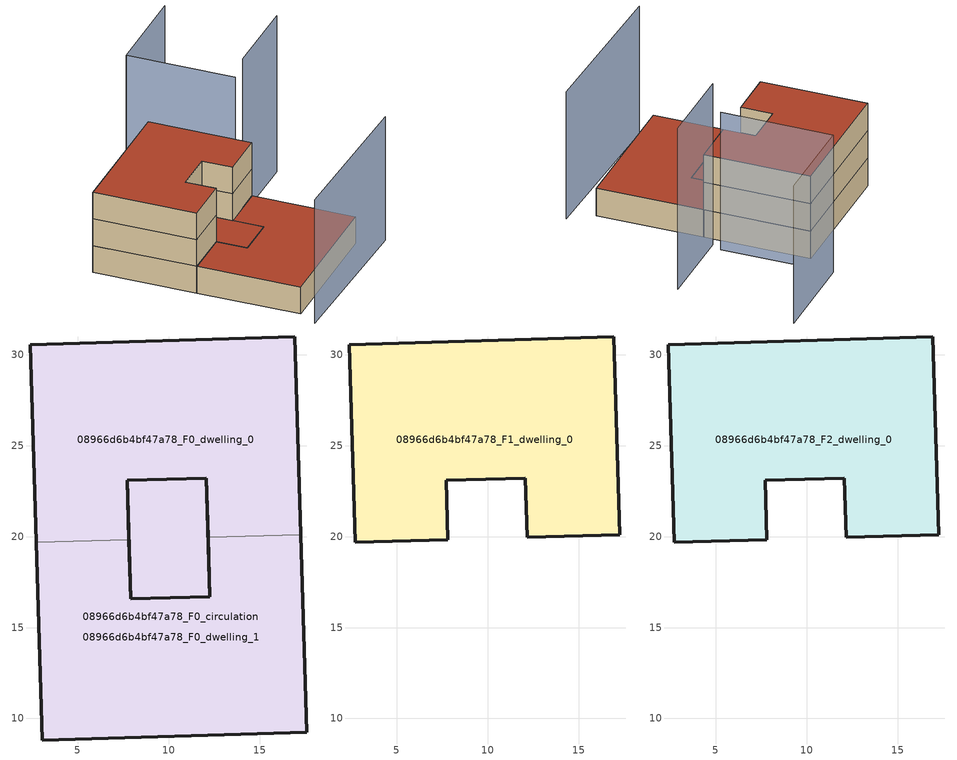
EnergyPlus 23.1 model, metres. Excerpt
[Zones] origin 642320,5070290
08966d6b4bf47a78_F0_dwelling_0
 floor ground (EU_floor_Construction): 16.95,30.97 17.27,20.11 12.18,19.96 12.08,23.22 7.72,23.09 7.82,19.83 2.73,19.68 2.4,30.53 z0; 12.08,23.22 12.28,16.7 7.91,16.57 7.82,19.83 7.72,23.09 z0
 wall outside (EU_wall_Construction): 7.82,19.83 7.72,23.09 12.08,23.22 12.18,19.96 / 17.27,20.11 16.95,30.97 2.4,30.53 2.73,19.68 z0:3
 wall to 08966d6b4bf47a78_F0_dwelling_1 (EU_wall_Construction): 2.73,19.68 7.82,19.83 / 12.18,19.96 17.27,20.11 z0:3
 roof outside (EU_floor_Construction): 12.28,16.7 12.08,23.22 7.72,23.09 7.82,19.83 7.91,16.57 z3
08966d6b4bf47a78_F0_dwelling_1
 floor ground (EU_floor_Construction): 17.27,20.11 17.59,9.25 3.05,8.82 2.73,19.68 7.82,19.83 7.91,16.57 12.28,16.7 12.18,19.96 z0; 12.08,23.22 12.28,16.7 7.91,16.57 7.82,19.83 7.72,23.09 z0
 wall outside (EU_wall_Construction): 12.18,19.96 12.28,16.7 7.91,16.57 7.82,19.83 / 2.73,19.68 3.05,8.82 17.59,9.25 17.27,20.11 z0:3
 roof outside (EU_roof_Construction): 12.28,16.7 12.08,23.22 7.72,23.09 7.82,19.83 7.91,16.57 z3; 17.59,9.25 17.27,20.11 12.18,19.96 12.28,16.7 7.91,16.57 7.82,19.83 2.73,19.68 3.05,8.82 z3
08966d6b4bf47a78_F0_circulation
 floor ground (EU_floor_Construction): 16.95,30.97 17.27,20.11 12.18,19.96 12.08,23.22 7.72,23.09 7.82,19.83 2.73,19.68 2.4,30.53 z0; 12.08,23.22 12.28,16.7 7.91,16.57 7.82,19.83 7.72,23.09 z0; 17.27,20.11 17.59,9.25 3.05,8.82 2.73,19.68 7.82,19.83 7.91,16.57 12.28,16.7 12.18,19.96 z0
 wall outside (EU_wall_Construction): 7.91,16.57 12.28,16.7 12.08,23.22 7.72,23.09 7.91,16.57 z0:3
 roof outside (EU_roof_Construction): 12.28,16.7 12.08,23.22 7.72,23.09 7.82,19.83 7.91,16.57 z3; 17.27,20.11 16.95,30.97 2.4,30.53 2.73,19.68 7.82,19.83 7.72,23.09 12.08,23.22 12.18,19.96 z3; 17.59,9.25 17.27,20.11 12.18,19.96 12.28,16.7 7.91,16.57 7.82,19.83 2.73,19.68 3.05,8.82 z3
08966d6b4bf47a78_F1_dwelling_0
 floor to 08966d6b4bf47a78_F0_dwelling_0 (EU_floor_Construction): 16.95,30.97 17.27,20.11 12.18,19.96 12.08,23.22 7.72,23.09 7.82,19.83 2.73,19.68 2.4,30.53 z3
 wall outside (EU_wall_Construction): 2.4,30.53 2.73,19.68 7.82,19.83 7.72,23.09 12.08,23.22 12.18,19.96 17.27,20.11 16.95,30.97 2.4,30.53 z3:6
08966d6b4bf47a78_F2_dwelling_0
 floor to 08966d6b4bf47a78_F1_dwelling_0 (EU_floor_Construction): 16.95,30.97 17.27,20.11 12.18,19.96 12.08,23.22 7.72,23.09 7.82,19.83 2.73,19.68 2.4,30.53 z6
 wall outside (EU_wall_Construction): 2.4,30.53 2.73,19.68 7.82,19.83 7.72,23.09 12.08,23.22 12.18,19.96 17.27,20.11 16.95,30.97 2.4,30.53 z6:9
 roof outside (EU_roof_Construction): 17.27,20.11 16.95,30.97 2.4,30.53 2.73,19.68 7.82,19.83 7.72,23.09 12.08,23.22 12.18,19.96 z9
shading: 1.96,6.9 19.27,6.9 z0:13.9; 18.25,21.49 27.13,21.71 z0:17.6; 18.78,22.52 18.47,33.94 / 18.47,33.94 28.59,34.22 z0:15
[Building]
EU S2 Campaign: North Axis=0; Terrain=City; Solar Distribution=FullExterior
[Site:Location]
Lyon-Bron: Latitude=45.75; Longitude=5; Time Zone=1; Elevation=198
[SizingPeriod:WeatherFileDays]
AnnualSizingPeriod: Begin Month=1; Begin Day of Month=1; End Month=12; End Day of Month=31; Day of Week for Start Day=Monday; Use Weather File Daylight Saving Period=No; Use Weather File Rain and Snow Indicators=No
[MATERIAL]
EU_InternalMass_Material: Roughness=MediumRough; Thickness=0.1; Conductivity=1; Density=1800; Specific Heat=900; Thermal Absorptance=0.9; Solar Absorptance=0.7; Visible Absorptance=0.7
[MATERIAL:NOMASS] Roughness=MediumRough; Thermal Absorptance=0.9; Solar Absorptance=0.7; Visible Absorptance=0.7
Name | Thermal Resistance
EU_wall_NoMass | 0.87146
EU_roof_NoMass | 0.842276
EU_floor_NoMass | 0.496999
[CONSTRUCTION]
EU_wall_Construction: EU_wall_NoMass
EU_roof_Construction: EU_roof_NoMass
EU_floor_Construction: EU_floor_NoMass
EU_InternalMass_Construction: EU_InternalMass_Material
[ZONE] Type=1; Multiplier=1; Ceiling Height=autocalculate; Floor Area=autocalculate; Part of Total Floor Area=Yes
Name | Volume
08966d6b4bf47a78_F0_dwelling_0 | 516.834
08966d6b4bf47a78_F1_dwelling_0; 08966d6b4bf47a78_F2_dwelling_0 | 431.487
08966d6b4bf47a78_F0_dwelling_1 | 516.835
08966d6b4bf47a78_F0_circulation | 948.32
[INTERNALMASS] Construction=EU_InternalMass_Construction
Name | Zone or ZoneList | Surface Area
08966d6b4bf47a78_F0_dwelling_0_EU_InternalMass | 08966d6b4bf47a78_F0_dwelling_0 | 143.829
08966d6b4bf47a78_F0_dwelling_1_EU_InternalMass | 08966d6b4bf47a78_F0_dwelling_1 | 143.829
08966d6b4bf47a78_F1_dwelling_0_EU_InternalMass | 08966d6b4bf47a78_F1_dwelling_0 | 316.288
08966d6b4bf47a78_F2_dwelling_0_EU_InternalMass | 08966d6b4bf47a78_F2_dwelling_0 | 316.288
[OTHEREQUIPMENT] Fuel Type=Electricity; Design Level Calculation Method=Watts/Area; Power per Zone Floor Area=1; Fraction Latent=0; Fraction Radiant=0; Fraction Lost=0; Carbon Dioxide Generation Rate=0; EndUse Subcategory=EU_Step8_InternalGains
Name | Zone or ZoneList or Space or SpaceList | Schedule
EU_Step8_InternalGain_08966d6b4bf47a78_F0_dwelling_0_f000 | 08966d6b4bf47a78_F0_dwelling_0 | EU_Step8_GainSchedule_08966d6b4bf47a78_F0_dwelling_0_f000
EU_Step8_InternalGain_08966d6b4bf47a78_F0_dwelling_1_f000 | 08966d6b4bf47a78_F0_dwelling_1 | EU_Step8_GainSchedule_08966d6b4bf47a78_F0_dwelling_1_f000
EU_Step8_InternalGain_08966d6b4bf47a78_F1_dwelling_0_f000 | 08966d6b4bf47a78_F1_dwelling_0 | EU_Step8_GainSchedule_08966d6b4bf47a78_F1_dwelling_0_f000
EU_Step8_InternalGain_08966d6b4bf47a78_F2_dwelling_0_f000 | 08966d6b4bf47a78_F2_dwelling_0 | EU_Step8_GainSchedule_08966d6b4bf47a78_F2_dwelling_0_f000
[ZONEINFILTRATION:DESIGNFLOWRATE]
EU_Circulation_Infiltration_08966d6b4bf47a78_F0_circulation: Zone or ZoneList or Space or SpaceList=08966d6b4bf47a78_F0_circulation; Schedule=EU_AlwaysOn; Design Flow Rate Calculation Method=Flow/Area; Flow Rate per Floor Area=0.0005; Constant Term Coefficient=1; Temperature Term Coefficient=0; Velocity Term Coefficient=0; Velocity Squared Term Coefficient=0
[ZONEVENTILATION:DESIGNFLOWRATE] Schedule=EU_AlwaysOn; Design Flow Rate Calculation Method=AirChanges/Hour; Air Changes per Hour=0.425; Ventilation Type=Natural; Fan Pressure Rise=0; Fan Total Efficiency=1; Constant Term Coefficient=1; Temperature Term Coefficient=0; Velocity Term Coefficient=0; Velocity Squared Term Coefficient=0; Minimum Indoor Temperature=-100; Maximum Indoor Temperature=100; Delta Temperature=-100; Minimum Outdoor Temperature=-100; Maximum Outdoor Temperature=100; Maximum Wind Speed=40
Name | Zone or ZoneList or Space or SpaceList
EU_ConstantAir_08966d6b4bf47a78_F0_dwelling_0 | 08966d6b4bf47a78_F0_dwelling_0
EU_ConstantAir_08966d6b4bf47a78_F0_dwelling_1 | 08966d6b4bf47a78_F0_dwelling_1
EU_ConstantAir_08966d6b4bf47a78_F1_dwelling_0 | 08966d6b4bf47a78_F1_dwelling_0
EU_ConstantAir_08966d6b4bf47a78_F2_dwelling_0 | 08966d6b4bf47a78_F2_dwelling_0
[HVACTEMPLATE:THERMOSTAT] Constant Heating Setpoint=20; Constant Cooling Setpoint=50
EU_HeatOnly_08966d6b4bf47a78_F0_dwelling_0; EU_HeatOnly_08966d6b4bf47a78_F0_dwelling_1; EU_HeatOnly_08966d6b4bf47a78_F1_dwelling_0; EU_HeatOnly_08966d6b4bf47a78_F2_dwelling_0
[HVACTEMPLATE:ZONE:IDEALLOADSAIRSYSTEM] System Availability Schedule=EU_AlwaysOn; Maximum Heating Supply Air Temperature=50; Minimum Cooling Supply Air Temperature=13; Maximum Heating Supply Air Humidity Ratio=0.0156; Minimum Cooling Supply Air Humidity Ratio=0.0077; Heating Limit=NoLimit; Cooling Limit=NoLimit; Heating Availability Schedule=EU_AlwaysOn; Cooling Availability Schedule=EU_CoolingOff; Dehumidification Control Type=ConstantSensibleHeatRatio; Cooling Sensible Heat Ratio=0.7; Dehumidification Setpoint=60; Humidification Control Type=None; Humidification Setpoint=30; Outdoor Air Method=None; Outdoor Air Flow Rate per Person=0.00944; Outdoor Air Flow Rate per Zone Floor Area=0; Outdoor Air Flow Rate per Zone=0; Demand Controlled Ventilation Type=None; Outdoor Air Economizer Type=NoEconomizer; Heat Recovery Type=None; Sensible Heat Recovery Effectiveness=0.7; Latent Heat Recovery Effectiveness=0.65
Name | Template Thermostat
08966d6b4bf47a78_F0_dwelling_0 | EU_HeatOnly_08966d6b4bf47a78_F0_dwelling_0
08966d6b4bf47a78_F0_dwelling_1 | EU_HeatOnly_08966d6b4bf47a78_F0_dwelling_1
08966d6b4bf47a78_F1_dwelling_0 | EU_HeatOnly_08966d6b4bf47a78_F1_dwelling_0
08966d6b4bf47a78_F2_dwelling_0 | EU_HeatOnly_08966d6b4bf47a78_F2_dwelling_0
[SIZING:ZONE] Zone Cooling Design Supply Air Temperature Input Method=SupplyAirTemperature; Zone Cooling Design Supply Air Temperature=13; Zone Heating Design Supply Air Temperature Input Method=SupplyAirTemperature; Zone Heating Design Supply Air Temperature=50; Zone Cooling Design Supply Air Humidity Ratio=0.008; Zone Heating Design Supply Air Humidity Ratio=0.008; Cooling Design Air Flow Method=DesignDay; Cooling Design Air Flow Rate=0; Cooling Minimum Air Flow per Zone Floor Area=0.000762; Cooling Minimum Air Flow=0; Cooling Minimum Air Flow Fraction=0.2; Heating Design Air Flow Method=DesignDay; Heating Design Air Flow Rate=0; Heating Maximum Air Flow per Zone Floor Area=0.002032; Heating Maximum Air Flow=0.141576; Heating Maximum Air Flow Fraction=0.3; Account for Dedicated Outdoor Air System=No; Dedicated Outdoor Air System Control Strategy=NeutralSupplyAir; Dedicated Outdoor Air Low Setpoint Temperature for Design=autosize; Dedicated Outdoor Air High Setpoint Temperature for Design=autosize; Zone Load Sizing Method=Sensible Load Only No Latent Load; Zone Latent Cooling Design Supply Air Humidity Ratio Input Method=HumidityRatioDifference; Zone Cooling Design Supply Air Humidity Ratio Difference=0.005; Zone Latent Heating Design Supply Air Humidity Ratio Input Method=HumidityRatioDifference; Zone Humidification Design Supply Air Humidity Ratio Difference=0.005
08966d6b4bf47a78_F0_dwelling_0; 08966d6b4bf47a78_F0_dwelling_1; 08966d6b4bf47a78_F1_dwelling_0; 08966d6b4bf47a78_F2_dwelling_0
[SCHEDULE:CONSTANT]
Name | Hourly Value
EU_AlwaysOn | 1
EU_CoolingOff | 0
[SCHEDULE:FILE] Column Number=1; Rows to Skip at Top=0; Number of Hours of Data=8760; Column Separator=Comma; Interpolate to Timestep=No; Minutes per Item=60; Adjust Schedule for Daylight Savings=Yes
Name | File
EU_Step8_GainSchedule_08966d6b4bf47a78_F0_dwelling_0_f000 | ../../schedules/08966d6b4bf47a78/08966d6b4bf47a78_F0_dwelling_0_f000_gain.csv
EU_Step8_GainSchedule_08966d6b4bf47a78_F0_dwelling_1_f000 | ../../schedules/08966d6b4bf47a78/08966d6b4bf47a78_F0_dwelling_1_f000_gain.csv
EU_Step8_GainSchedule_08966d6b4bf47a78_F1_dwelling_0_f000 | ../../schedules/08966d6b4bf47a78/08966d6b4bf47a78_F1_dwelling_0_f000_gain.csv
EU_Step8_GainSchedule_08966d6b4bf47a78_F2_dwelling_0_f000 | ../../schedules/08966d6b4bf47a78/08966d6b4bf47a78_F2_dwelling_0_f000_gain.csv
